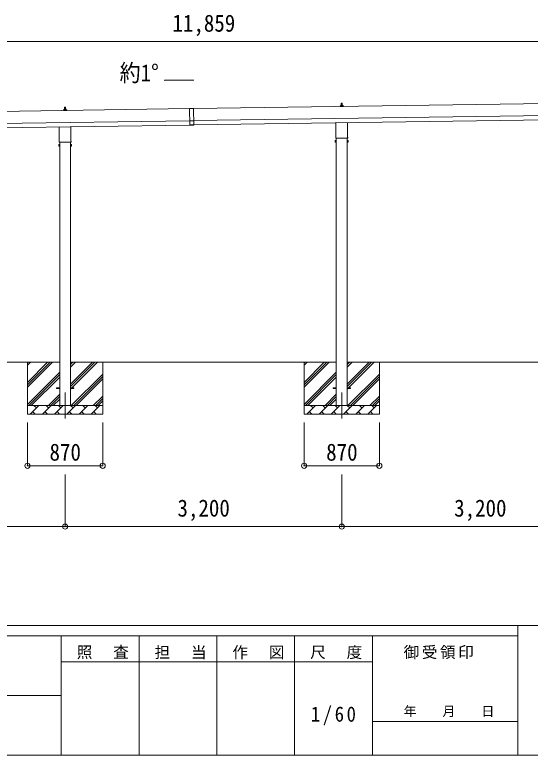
# Model space of a CAD drawing. Units: millimetres at full size, sheet at 1:60. Extents: x -16864 to 16864, y -11640 to 11640.
# Drawn here: x 4866 to 10827, y -11640 to -3076 of the extents above; entities that cross this region are included whole.
import ezdxf
from ezdxf.enums import TextEntityAlignment as Align

# ---------------------------------------------------------------- set-up
doc = ezdxf.new("R2010")
doc.units = ezdxf.units.MM
doc.header["$LTSCALE"] = 60
doc.header["$PDMODE"] = 32
doc.header["$PDSIZE"] = 60
doc.linetypes.add('CHAIN1', pattern=[8, 5, -1, 1, -1])
for name, color, linetype, lineweight in [('0-1_Defpoints', 7, 'CHAIN1', 9), ('0-2_TEXT1', 4, 'Continuous', 9), ('0-3_SHAPE', 7, 'Continuous', 9), ('0-7_PARTS2', 7, 'Continuous', 9), ('0-8_TABLE1', 6, 'Continuous', 9), ('F-0', 7, 'Continuous', 9)]:
    doc.layers.add(name, color=color, linetype=linetype, lineweight=lineweight)
doc.styles.add('ＭＳ ゴシック', font='')
doc.styles.get('ＭＳ ゴシック').set_extended_font_data('MS Gothic')

msp = doc.modelspace()

# ---------------------------------------------------------------- linework, layer by layer
at = {"layer": '0-1_Defpoints'}
for p, q in [((5447.05, -7443.97), (5447.05, -7792.97)), ((8647.05, -7443.97), (8647.05, -7792.97))]:
    msp.add_line(p, q, dxfattribs=at)
at = {"layer": '0-2_TEXT1'}
for p, q in [((6934.96, -3833.14), (6598.96, -3837.94)), ((12942.74, -4074.77), (6932.12, -4160.64)), ((8641.36, -4123.29), (8642.09, -4099.76)), ((8643.09, -4098.79), (8651.64, -4098.79)), ((8652.64, -4099.76), (8653.36, -4123.29)), ((6887.12, -4161.28), (1151.66, -4243.22)), ((5429.11, -4184.5), (5429.11, -4176.79)), ((5465.61, -4184.5), (5429.11, -4184.5)), ((5429.49, -4176), (5465.23, -4176)), ((5429.88, -4175.82), (5436.6, -4174.19)), ((5436.98, -4174), (5457.74, -4174)), ((5437.36, -4173.22), (5437.36, -4169)), ((5438.36, -4169), (5456.36, -4169)), ((5441.36, -4169), (5442.09, -4145.48)), ((5443.09, -4144.5), (5451.64, -4144.5)), ((5452.64, -4145.48), (5453.36, -4169)), ((5457.36, -4173.22), (5457.36, -4169)), ((5464.85, -4175.82), (5458.13, -4174.19)), ((5465.61, -4184.5), (5465.61, -4176.79)), ((6887.11, -4160.28), (6932.1, -4159.64)), ((6887.11, -4160.28), (6889.86, -4352.76)), ((6932.12, -4160.64), (6887.12, -4161.28)), ((6932.1, -4159.64), (6934.85, -4352.12)), ((8629.11, -4138.79), (8629.11, -4131.07)), ((8665.61, -4138.79), (8629.11, -4138.79)), ((8629.49, -4130.29), (8665.23, -4130.29)), ((8629.88, -4130.1), (8636.6, -4128.47)), ((8636.98, -4128.29), (8657.74, -4128.29)), ((8637.36, -4127.5), (8637.36, -4123.29)), ((8638.36, -4123.29), (8656.36, -4123.29)), ((8657.36, -4127.5), (8657.36, -4123.29)), ((8664.85, -4130.1), (8658.13, -4128.47)), ((8665.61, -4138.79), (8665.61, -4131.07)), ((6934.12, -4300.62), (12944.74, -4214.76)), ((6934.83, -4350.62), (12945.45, -4264.75)), ((1153.66, -4383.2), (6889.12, -4301.27)), ((1154.37, -4433.2), (6889.84, -4351.26)), ((6934.13, -4301.62), (6889.14, -4302.27)), ((6934.78, -4347.12), (6889.79, -4347.76)), ((6934.85, -4352.12), (6889.86, -4352.76)), ((8578.75, -4492.77), (8578.75, -4327.13)), ((8715.35, -4325.18), (8715.35, -4492.77)), ((5378.75, -4538.49), (5378.75, -4372.85)), ((5515.35, -4370.9), (5515.35, -4538.49)), ((8573.05, -4531.05), (8573.81, -4529.73)), ((8573.05, -4531.05), (8573.05, -4548.05)), ((8580.05, -4534.64), (8573.81, -4534.64)), ((8577.05, -4501.55), (8577.05, -4496.05)), ((8714.99, -4505.05), (8579.12, -4505.05)), ((8584.55, -4505.05), (8584.55, -7593.97)), ((8709.55, -7593.97), (8709.55, -4505.05)), ((8714.05, -4534.64), (8720.3, -4534.64)), ((8717.05, -4496.05), (8717.05, -4501.55)), ((8721.05, -4531.05), (8720.3, -4529.73)), ((8721.05, -4531.05), (8721.05, -4548.05)), ((5373.05, -4576.76), (5373.81, -4575.45)), ((5373.05, -4576.76), (5373.05, -4593.76)), ((5373.05, -4593.76), (5373.81, -4595.08)), ((5380.05, -4580.35), (5373.81, -4580.35)), ((5380.05, -4590.17), (5373.81, -4590.17)), ((5380.05, -4595.08), (5373.81, -4595.08)), ((5377.05, -4547.26), (5377.05, -4541.76)), ((5514.99, -4550.76), (5379.12, -4550.76)), ((5382.55, -4594.46), (5380.05, -4594.46)), ((5384.55, -4550.76), (5384.55, -7593.97)), ((5509.55, -7593.97), (5509.55, -4550.76)), ((5511.55, -4594.46), (5514.05, -4594.46)), ((5514.05, -4580.35), (5520.3, -4580.35)), ((5514.05, -4590.17), (5520.3, -4590.17)), ((5514.05, -4595.08), (5520.3, -4595.08)), ((5517.05, -4541.76), (5517.05, -4547.26)), ((5521.05, -4576.76), (5520.3, -4575.45)), ((5521.05, -4593.76), (5520.3, -4595.08)), ((5521.05, -4576.76), (5521.05, -4593.76)), ((8573.05, -4548.05), (8573.81, -4549.36)), ((8580.05, -4544.45), (8573.81, -4544.45)), ((8580.05, -4549.36), (8573.81, -4549.36)), ((8582.55, -4548.75), (8580.05, -4548.75)), ((8711.55, -4548.75), (8714.05, -4548.75)), ((8714.05, -4544.45), (8720.3, -4544.45)), ((8714.05, -4549.36), (8720.3, -4549.36)), ((8721.05, -4548.05), (8720.3, -4549.36)), ((5347.05, -7389.47), (5384.55, -7389.47)), ((5347.05, -7398.47), (5347.05, -7389.47)), ((5347.05, -7389.47), (5384.55, -7389.47)), ((5347.05, -7398.47), (5347.05, -7389.47)), ((5347.05, -7398.47), (5384.55, -7398.47)), ((5347.05, -7398.47), (5384.55, -7398.47)), ((5509.55, -7389.47), (5547.05, -7389.47)), ((5509.55, -7389.47), (5547.05, -7389.47)), ((5509.55, -7398.47), (5547.05, -7398.47)), ((5509.55, -7398.47), (5547.05, -7398.47)), ((5547.05, -7398.47), (5547.05, -7389.47)), ((5547.05, -7398.47), (5547.05, -7389.47)), ((8547.05, -7389.47), (8584.55, -7389.47)), ((8547.05, -7398.47), (8547.05, -7389.47)), ((8547.05, -7389.47), (8584.55, -7389.47)), ((8547.05, -7398.47), (8547.05, -7389.47)), ((8547.05, -7398.47), (8584.55, -7398.47)), ((8547.05, -7398.47), (8584.55, -7398.47)), ((8709.55, -7389.47), (8747.05, -7389.47)), ((8709.55, -7389.47), (8747.05, -7389.47)), ((8709.55, -7398.47), (8747.05, -7398.47)), ((8709.55, -7398.47), (8747.05, -7398.47)), ((8747.05, -7398.47), (8747.05, -7389.47)), ((8747.05, -7398.47), (8747.05, -7389.47))]:
    msp.add_line(p, q, dxfattribs=at)
for points in [[(8580.05, -4549.36), (8580.05, -4529.73), (8573.81, -4529.73)], [(8580.05, -4548.75), (8580.05, -4530.35), (8582.55, -4530.35)], [(8714.05, -4548.75), (8714.05, -4530.35), (8711.55, -4530.35)], [(8714.05, -4549.36), (8714.05, -4529.73), (8720.3, -4529.73)], [(5380.05, -4595.08), (5380.05, -4575.45), (5373.81, -4575.45)], [(5380.05, -4594.46), (5380.05, -4576.06), (5382.55, -4576.06)], [(5514.05, -4594.46), (5514.05, -4576.06), (5511.55, -4576.06)], [(5514.05, -4595.08), (5514.05, -4575.45), (5520.3, -4575.45)]]:
    msp.add_lwpolyline(points, dxfattribs=at)
for points in [[(8582.55, -4550.05), (8582.55, -4529.05), (8584.55, -4529.05), (8584.55, -4550.05)], [(8711.55, -4550.05), (8711.55, -4529.05), (8709.55, -4529.05), (8709.55, -4550.05)], [(5382.55, -4595.76), (5382.55, -4574.76), (5384.55, -4574.76), (5384.55, -4595.76)], [(5511.55, -4595.76), (5511.55, -4574.76), (5509.55, -4574.76), (5509.55, -4595.76)]]:
    msp.add_lwpolyline(points, close=True, dxfattribs=at)
for centre, radius, start, end in [((8643.09, -4099.79), 1, 90, 178.60509), ((8651.64, -4099.79), 1, 1.39491, 90), ((5430.11, -4176.79), 1, 103.62699, 180), ((5436.36, -4173.22), 1, 283.62699, 0), ((5441.45, -4169.64), 4.13, 90, 171.17633), ((5438.36, -4170), 1, 90, 180), ((5443.09, -4145.5), 1, 90, 178.60509), ((5450.7, -4169), 4.83, 133.60282, 180), ((5444.03, -4169), 4.83, 0, 46.39718), ((5451.64, -4145.5), 1, 1.39491, 90), ((5453.28, -4169.64), 4.13, 8.82367, 90), ((5456.36, -4170), 1, 0, 90), ((5458.36, -4173.22), 1, 180, 256.37301), ((5464.61, -4176.79), 1, 0, 76.37301), ((8630.11, -4131.07), 1, 103.62699, 180), ((8636.36, -4127.5), 1, 283.62699, 0), ((8641.45, -4123.92), 4.13, 90, 171.17633), ((8638.36, -4124.29), 1, 90, 180), ((8650.7, -4123.29), 4.83, 133.60282, 180), ((8644.03, -4123.29), 4.83, 0, 46.39718), ((8653.28, -4123.92), 4.13, 8.82367, 90), ((8656.36, -4124.29), 1, 0, 90), ((8658.36, -4127.5), 1, 180, 256.37301), ((8664.61, -4131.07), 1, 0, 76.37301), ((5381.05, -4541.76), 4, 125.09963, 180), ((5513.05, -4541.76), 4, 0, 54.90037), ((8577.4, -4532.19), 4.34, 145.61575, 214.38425), ((8589.3, -4539.55), 16.24, 162.41205, 197.58795), ((8581.05, -4496.05), 4, 125.09963, 180), ((8581.05, -4501.55), 4, 180, 194.47751), ((8581.05, -4501.55), 4, 194.47751, 241.04498), ((8713.05, -4501.55), 4, 298.95502, 345.52249), ((8713.05, -4496.05), 4, 0, 54.90037), ((8713.05, -4501.55), 4, 345.52249, 0), ((8704.81, -4539.55), 16.24, 342.41205, 17.58795), ((8716.71, -4532.19), 4.34, 325.61575, 34.38425), ((5377.4, -4577.9), 4.34, 145.61575, 214.38425), ((5377.4, -4592.62), 4.34, 145.61575, 214.38425), ((5389.3, -4585.26), 16.24, 162.41205, 197.58795), ((5381.05, -4547.26), 4, 180, 194.47751), ((5381.05, -4547.26), 4, 194.47751, 241.04498), ((5513.05, -4547.26), 4, 298.95502, 345.52249), ((5513.05, -4547.26), 4, 345.52249, 0), ((5504.81, -4585.26), 16.24, 342.41205, 17.58795), ((5516.71, -4577.9), 4.34, 325.61575, 34.38425), ((5516.71, -4592.62), 4.34, 325.61575, 34.38425), ((8577.4, -4546.91), 4.34, 145.61575, 214.38425), ((8716.71, -4546.91), 4.34, 325.61575, 34.38425)]:
    msp.add_arc(centre, radius, start, end, dxfattribs=at)
at = {"layer": '0-3_SHAPE'}
for p, q in [((5384.55, -7093.97), (2309.55, -7093.97)), ((5012.05, -7093.97), (5012.05, -7693.97)), ((5012.05, -7327.46), (5245.54, -7093.97)), ((5012.05, -7355.74), (5273.82, -7093.97)), ((5012.05, -7384.03), (5302.11, -7093.97)), ((5012.05, -7101.18), (5019.26, -7093.97)), ((5012.05, -7129.47), (5047.55, -7093.97)), ((8584.55, -7093.97), (5509.55, -7093.97)), ((5509.55, -7122.8), (5538.38, -7093.97)), ((5509.55, -7151.08), (5566.66, -7093.97)), ((5509.55, -7405.64), (5821.22, -7093.97)), ((5509.55, -7349.07), (5764.65, -7093.97)), ((5509.55, -7377.36), (5792.94, -7093.97)), ((5882.05, -7093.97), (5882.05, -7693.97)), ((8212.05, -7093.97), (8212.05, -7693.97)), ((8212.05, -7327.46), (8445.54, -7093.97)), ((8212.05, -7355.74), (8473.82, -7093.97)), ((8212.05, -7384.03), (8502.11, -7093.97)), ((8212.05, -7101.18), (8219.26, -7093.97)), ((8212.05, -7129.47), (8247.55, -7093.97)), ((11784.55, -7093.97), (8709.55, -7093.97)), ((8709.55, -7122.8), (8738.38, -7093.97)), ((8709.55, -7151.08), (8766.66, -7093.97)), ((8709.55, -7405.64), (9021.22, -7093.97)), ((8709.55, -7349.07), (8964.65, -7093.97)), ((8709.55, -7377.36), (8992.94, -7093.97)), ((9082.05, -7093.97), (9082.05, -7693.97)), ((5012.05, -7582.02), (5384.55, -7209.52)), ((5028.38, -7593.97), (5384.55, -7237.8)), ((5056.66, -7593.97), (5384.55, -7266.08)), ((5519.21, -7593.97), (5882.05, -7231.13)), ((5547.5, -7593.97), (5882.05, -7259.42)), ((8212.05, -7582.02), (8584.55, -7209.52)), ((8228.38, -7593.97), (8584.55, -7237.8)), ((8256.66, -7593.97), (8584.55, -7266.08)), ((8719.21, -7593.97), (9082.05, -7231.13)), ((8747.5, -7593.97), (9082.05, -7259.42)), ((5575.78, -7593.97), (5882.05, -7287.7)), ((8775.78, -7593.97), (9082.05, -7287.7)), ((5254.65, -7593.97), (5384.55, -7464.07)), ((5282.94, -7593.97), (5384.55, -7492.36)), ((5311.22, -7593.97), (5384.55, -7520.64)), ((5773.77, -7593.97), (5882.05, -7485.69)), ((5802.05, -7593.97), (5882.05, -7513.97)), ((8454.65, -7593.97), (8584.55, -7464.07)), ((8482.94, -7593.97), (8584.55, -7492.36)), ((8511.22, -7593.97), (8584.55, -7520.64)), ((8973.77, -7593.97), (9082.05, -7485.69)), ((9002.05, -7593.97), (9082.05, -7513.97)), ((5012.05, -7593.97), (5882.05, -7593.97)), ((5043.5, -7693.97), (5143.5, -7593.97)), ((5114.95, -7622.53), (5086.39, -7593.97)), ((5184.92, -7693.97), (5284.92, -7593.97)), ((5256.37, -7622.53), (5227.82, -7593.97)), ((5326.34, -7693.97), (5426.34, -7593.97)), ((5397.79, -7622.53), (5369.24, -7593.97)), ((5467.77, -7693.97), (5567.77, -7593.97)), ((5539.21, -7622.53), (5510.66, -7593.97)), ((5609.19, -7693.97), (5709.19, -7593.97)), ((5680.63, -7622.53), (5652.08, -7593.97)), ((5750.61, -7693.97), (5850.61, -7593.97)), ((5822.05, -7622.53), (5793.5, -7593.97)), ((5830.34, -7593.97), (5882.05, -7542.26)), ((8212.05, -7593.97), (9082.05, -7593.97)), ((8243.5, -7693.97), (8343.5, -7593.97)), ((8314.95, -7622.53), (8286.39, -7593.97)), ((8384.92, -7693.97), (8484.92, -7593.97)), ((8456.37, -7622.53), (8427.82, -7593.97)), ((8526.34, -7693.97), (8626.34, -7593.97)), ((8597.79, -7622.53), (8569.24, -7593.97)), ((8667.77, -7693.97), (8767.77, -7593.97)), ((8739.21, -7622.53), (8710.66, -7593.97)), ((8809.19, -7693.97), (8909.19, -7593.97)), ((8880.63, -7622.53), (8852.08, -7593.97)), ((8950.61, -7693.97), (9050.61, -7593.97)), ((9022.05, -7622.53), (8993.5, -7593.97)), ((9030.34, -7593.97), (9082.05, -7542.26)), ((5882.05, -7693.97), (5012.05, -7693.97)), ((5072.05, -7665.42), (5100.61, -7693.97)), ((5213.48, -7665.42), (5242.03, -7693.97)), ((5354.9, -7665.42), (5383.45, -7693.97)), ((5496.32, -7665.42), (5524.87, -7693.97)), ((5637.74, -7665.42), (5666.29, -7693.97)), ((5779.16, -7665.42), (5807.72, -7693.97)), ((9082.05, -7693.97), (8212.05, -7693.97)), ((8272.05, -7665.42), (8300.61, -7693.97)), ((8413.48, -7665.42), (8442.03, -7693.97)), ((8554.9, -7665.42), (8583.45, -7693.97)), ((8696.32, -7665.42), (8724.87, -7693.97)), ((8837.74, -7665.42), (8866.29, -7693.97)), ((8979.16, -7665.42), (9007.72, -7693.97))]:
    msp.add_line(p, q, dxfattribs=at)
at = {"layer": '0-7_PARTS2', "color": 4}
for p, q in [((6598.96, -3837.94), (6598.96, -3833.14)), ((6598.96, -3833.14), (6934.96, -3833.14))]:
    msp.add_line(p, q, dxfattribs=at)
at = {"layer": '0-8_TABLE1'}
for p, q in [((12978.05, -3386.34), (1119.05, -3386.34)), ((5012.05, -8292.97), (5012.05, -7792.97)), ((5882.05, -8292.97), (5882.05, -7792.97)), ((8212.05, -8292.97), (8212.05, -7792.97)), ((9082.05, -8292.97), (9082.05, -7792.97)), ((5012.05, -8292.97), (5882.05, -8292.97)), ((8212.05, -8292.97), (9082.05, -8292.97)), ((5447.05, -8994.97), (5447.05, -8394.97)), ((8647.05, -8994.97), (8647.05, -8394.97)), ((5447.05, -8994.97), (2247.05, -8994.97)), ((8647.05, -8994.97), (5447.05, -8994.97)), ((11847.05, -8994.97), (8647.05, -8994.97))]:
    msp.add_line(p, q, dxfattribs=at)
for p in [(5012.05, -8292.97), (5882.05, -8292.97), (8212.05, -8292.97), (9082.05, -8292.97), (5447.05, -8994.97), (8647.05, -8994.97)]:
    msp.add_point(p, dxfattribs=at)
at = {"layer": 'F-0', "color": 5, "lineweight": 5}
for p, q in [((-16864.12, -10140), (16015.88, -10140)), ((10682.37, -10140), (10682.37, -11640)), ((-16864.12, -10260), (10682.37, -10260)), ((5402.37, -10260), (5402.37, -11640)), ((6302.37, -10260), (6302.37, -11640)), ((7202.37, -10260), (7202.37, -11640)), ((8102.36, -10260), (8102.36, -11640)), ((9002.37, -10260), (9002.37, -11640)), ((5402.37, -10560), (9002.37, -10560)), ((-6897.63, -10950), (5402.37, -10950)), ((9002.37, -11250), (10682.37, -11250)), ((-16864.12, -11640), (16015.88, -11640))]:
    msp.add_line(p, q, dxfattribs=at)

# ---------------------------------------------------------------- texts
at = {"layer": '0-7_PARTS2', "style": 'ＭＳ ゴシック', "width": 0.9}
msp.add_text('約1°', height=197.9, dxfattribs=at).set_placement((6077.88, -3905.7), align=Align.BOTTOM_LEFT)
at = {"layer": '0-8_TABLE1', "color": 7, "style": 'ＭＳ ゴシック', "width": 0.9}
for s, p in [('11,859', (6688.55, -3331.34)), ('870', (5267.05, -8292.97)), ('870', (8467.05, -8292.97)), ('3,200', (6747.05, -8939.97)), ('3,200', (9947.05, -8939.97))]:
    msp.add_text(s, height=197.9, dxfattribs=at).set_placement(p, align=Align.BOTTOM_LEFT)
at = {"layer": 'F-0', "style": 'ＭＳ ゴシック'}
msp.add_text('年\u3000\u3000月\u3000\u3000日', height=110, dxfattribs=at).set_placement((9362.37, -11220), align=Align.BOTTOM_LEFT)
at = {"layer": 'F-0', "attachment_point": 7, "style": 'ＭＳ ゴシック'}
for s, insert, char_height in [('\\T1.17;照\u3000査', (5582.37, -10530), 132), ('\\T1.17;担\u3000当', (6482.37, -10530), 132), ('\\T1.17;作\u3000図', (7382.37, -10530), 132), ('\\T1.17;尺\u3000度', (8282.37, -10530), 132), ('\\T1.17;御受領印', (9362.37, -10530), 132), ('\\T1.28;\\W0.9;1/60', (8289.87, -11295), 176)]:
    msp.add_mtext(s, dxfattribs=dict(at, insert=insert, char_height=char_height))

doc.saveas('drawing.dxf')
